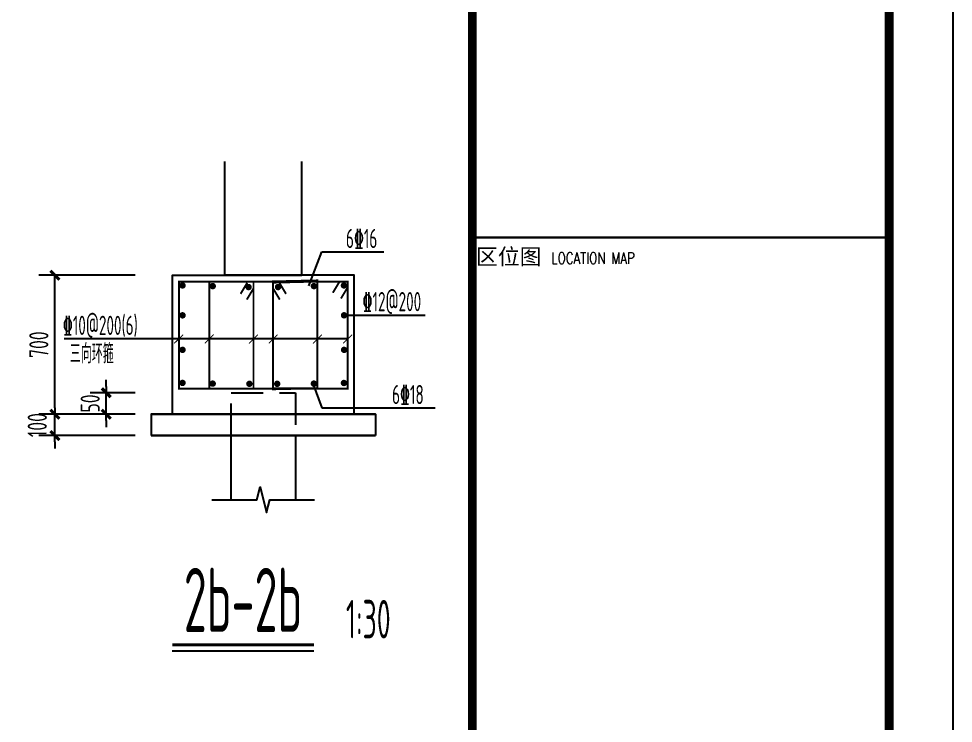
# Model space of a CAD drawing. Extents: x -138012 to 2129925, y -311560 to 0.
# Drawn here: x 356974 to 371548, y -157018 to -146030 of the extents above; entities that cross this region are included whole.
import ezdxf
from ezdxf.enums import TextEntityAlignment as Align

# ---------------------------------------------------------------- set-up
doc = ezdxf.new("R2010")
doc.units = 0
doc.header["$LTSCALE"] = 1000
doc.header["$MEASUREMENT"] = 0
doc.linetypes.add('DASHED', pattern=[0.75, 0.5, -0.25])
doc.layers.get('0').update_dxf_attribs({"linetype": 'CONTINUOUS'})
doc.layers.get('Defpoints').update_dxf_attribs({"linetype": 'CONTINUOUS'})
for name, color, linetype in [('BASE_DE', 7, 'CONTINUOUS'), ('BASE_DE_DIM', 3, 'CONTINUOUS'), ('BASE_DE_NUM', 7, 'CONTINUOUS'), ('BASE_DE_REIN', 1, 'CONTINUOUS'), ('BASE_DE_TEXT', 7, 'CONTINUOUS'), ('PILE_DE', 7, 'CONTINUOUS'), ('PILE_DE_DASH', 9, 'DASHED'), ('PUB_DIM', 3, 'CONTINUOUS'), ('PUB_TITLE', 4, 'CONTINUOUS'), ('TEXT', 7, 'CONTINUOUS'), ('THIN', 7, 'CONTINUOUS'), ('图框', 4, 'CONTINUOUS')]:
    doc.layers.add(name, color=color, linetype=linetype)
doc.styles.add('iIcon2', font='')
doc.styles.add('MIMI-TKWZ', font='romanc.shx', dxfattribs={"width": 0.75, "oblique": 15, "bigfont": 'bigfont.shx'})
doc.styles.add('TSSD_Dimension', font='tssdeng.shx', dxfattribs={"width": 0.7, "bigfont": 'hztxt.shx'})
doc.styles.add('TSSD_REIN', font='tssdeng.shx', dxfattribs={"width": 0.7, "bigfont": 'tssdchn.shx'})
doc.styles.get('iIcon2').set_extended_font_data('SimSun')
doc.dimstyles.new('TSSD_30_100', dxfattribs={"dimtxt": 300, "dimasz": 100, "dimexe": 250, "dimexo": 250, "dimgap": 100, "dimtad": 1, "dimdec": 0, "dimlfac": 0.3, "dimzin": 0, "dimdsep": 46, "dimtxsty": 'TSSD_Dimension', "dimblk": '_TSDBK', "dimcen": 0, "dimclrt": 7, "dimadec": 0, "dimazin": 0, "dimtfac": 1, "dimtdec": 0, "dimtix": 1, "dimtmove": 2, "dimatfit": 3, "dimldrblk": '_TSDBK', "dimfxl": 0, "dimtolj": 1, "dimtzin": 0, "dimarcsym": 0})

# ---------------------------------------------------------------- blocks, each defined once
blk = doc.blocks.new('_TSDBK')
blk.add_line((-1, 0), (0, 0))
at = {"const_width": 0.5}
blk.add_lwpolyline([(-0.7000000000000001, -0.7000000000000001), (0.7000000000000001, 0.7000000000000001)], dxfattribs=at)
blk = doc.blocks.new('*D533')
at = {"layer": 'BASE_DE_DIM', "color": 0, "lineweight": -2}
for p, q in [((-5374574.027969245, 959995.4019638489), (-5374574.027969245, 960095.4019638489)), ((-5373324.027969245, 959895.4019638489), (-5374824.027969245, 959895.4019638489)), ((-5374574.027969245, 959562.0686305158), (-5374574.027969245, 959895.4019638489)), ((-5373324.027969245, 959562.0686305158), (-5374824.027969245, 959562.0686305158)), ((-5374574.027969245, 959462.0686305158), (-5374574.027969245, 959362.0686305158))]:
    blk.add_line(p, q, dxfattribs=at)
at = {"layer": 'Defpoints', "color": 0}
for p in [(-5374574.027969245, 959895.4019638489), (-5373074.027969245, 959895.4019638489), (-5373074.027969245, 959562.0686305158)]:
    blk.add_point(p, dxfattribs=at)
at = {"layer": 'BASE_DE_DIM', "color": 0, "lineweight": -2, "xscale": 100, "yscale": 100, "zscale": 100}
for p, rotation in [((-5374574.027969245, 959895.4019638489), 270), ((-5374574.027969245, 959562.0686305158), 90)]:
    blk.add_blockref('_TSDBK', p, dxfattribs=dict(at, rotation=rotation))
at = {"layer": 'BASE_DE_DIM', "color": 7, "insert": (-5374849.027969245, 959724.8683991295), "char_height": 300, "attachment_point": 5, "rotation": 90, "style": 'TSSD_Dimension'}
blk.add_mtext('\\A1;100', dxfattribs=at)
blk = doc.blocks.new('*D534')
at = {"layer": 'BASE_DE_DIM', "color": 0, "lineweight": -2}
for p, q in [((-5373324.027969245, 962062.0686305158), (-5374824.027969245, 962062.0686305158)), ((-5374574.027969245, 959995.4019638489), (-5374574.027969245, 961962.0686305158)), ((-5373324.027969245, 959895.4019638489), (-5374824.027969245, 959895.4019638489))]:
    blk.add_line(p, q, dxfattribs=at)
at = {"layer": 'Defpoints', "color": 0}
for p in [(-5374574.027969245, 962062.0686305158), (-5373074.027969245, 962062.0686305158), (-5373074.027969245, 959895.4019638489)]:
    blk.add_point(p, dxfattribs=at)
at = {"layer": 'BASE_DE_DIM', "color": 0, "lineweight": -2, "xscale": 100, "yscale": 100, "zscale": 100}
for p, rotation in [((-5374574.027969245, 962062.0686305158), 90), ((-5374574.027969245, 959895.4019638489), 270)]:
    blk.add_blockref('_TSDBK', p, dxfattribs=dict(at, rotation=rotation))
at = {"layer": 'BASE_DE_DIM', "color": 7, "insert": (-5374824.027969245, 960978.7352971815), "char_height": 300, "attachment_point": 5, "rotation": 90, "style": 'TSSD_Dimension'}
blk.add_mtext('\\A1;700', dxfattribs=at)
blk = doc.blocks.new('*D535')
at = {"layer": 'BASE_DE_DIM', "color": 0, "lineweight": -2}
for p, q in [((-5373774.027969245, 960328.7352971823), (-5373774.027969245, 960428.7352971823)), ((-5373324.027969245, 960228.7352971823), (-5374024.027969245, 960228.7352971823)), ((-5373774.027969245, 959895.4019638489), (-5373774.027969245, 960228.7352971823)), ((-5373324.027969245, 959895.4019638489), (-5374024.027969245, 959895.4019638489)), ((-5373774.027969245, 959795.4019638489), (-5373774.027969245, 959695.4019638489))]:
    blk.add_line(p, q, dxfattribs=at)
at = {"layer": 'Defpoints', "color": 0}
for p in [(-5373774.027969245, 960228.7352971823), (-5373074.027969245, 960228.7352971823), (-5373074.027969245, 959895.4019638489)]:
    blk.add_point(p, dxfattribs=at)
at = {"layer": 'BASE_DE_DIM', "color": 0, "lineweight": -2, "xscale": 100, "yscale": 100, "zscale": 100}
for p, rotation in [((-5373774.027969245, 960228.7352971823), 270), ((-5373774.027969245, 959895.4019638489), 90)]:
    blk.add_blockref('_TSDBK', p, dxfattribs=dict(at, rotation=rotation))
at = {"layer": 'BASE_DE_DIM', "color": 7, "insert": (-5374024.027969245, 960062.0686305148), "char_height": 300, "attachment_point": 5, "rotation": 90, "style": 'TSSD_Dimension'}
blk.add_mtext('\\A1;50', dxfattribs=at)
blk = doc.blocks.new('564563')
at = {"layer": '图框', "const_width": 140}
blk.add_lwpolyline([(196066.7836258814, -136041.4486648225), (189566.7836258814, -136041.4486648225), (189566.7836258813, -193441.4486648225), (196066.7836258813, -193441.4486648225)], close=True, dxfattribs=at)
at = {"layer": '图框', "const_width": 35}
blk.add_lwpolyline([(189566.7836258814, -149441.4290691692), (196066.7836258814, -149441.4290691692)], dxfattribs=at)
at = {"layer": '图框', "style": 'iIcon2'}
blk.add_text('区位图 ', height=250, dxfattribs=at).set_placement((189624.1360943669, -149865.2779230475))
at = {"layer": '图框', "style": 'MIMI-TKWZ', "width": 0.75}
blk.add_text('LOCATION MAP', height=180, dxfattribs=at).set_placement((190798.4249933949, -149853.8720699008))
blk = doc.blocks.new('66666')
at = {"layer": 'BASE_DE'}
for points in [[(-5372740.694635911, 959895.4019638489), (-5372740.694635911, 962062.0686305158), (-5370890.694635911, 962062.0686305158), (-5370724.027969245, 962062.0686305158), (-5370724.027969245, 963833.5231292595)], [(-5369910.694635911, 959895.4019638489), (-5369910.694635911, 962062.0686305158), (-5371760.694635911, 962062.0686305158), (-5371927.361302579, 962062.0686305158), (-5371927.361302579, 963833.5231292595)], [(-5369577.361302579, 959895.4019638489), (-5373074.027969245, 959895.4019638489), (-5373074.027969245, 959562.0686305158)], [(-5373074.027969245, 959895.4019638489), (-5369577.361302579, 959895.4019638489), (-5369577.361302579, 959562.0686305158)], [(-5373074.027969245, 959562.0686305158), (-5369577.361302579, 959562.0686305158)], [(-5369577.361302579, 959562.0686305158), (-5373074.027969245, 959562.0686305158)]]:
    blk.add_lwpolyline(points, dxfattribs=at)
at = {"layer": 'BASE_DE_NUM', "const_width": 50}
blk.add_lwpolyline([(-5370538.174424687, 956300.2137094464), (-5372745.866732381, 956300.2137094464)], dxfattribs=at)
at = {"layer": 'BASE_DE_NUM'}
blk.add_lwpolyline([(-5370538.174424687, 956200.2137094464), (-5372745.866732381, 956200.2137094464)], dxfattribs=at)
at = {"layer": 'BASE_DE_REIN', "const_width": 30}
for points in [[(-5370010.694635911, 960293.7352971823), (-5372640.694635911, 960293.7352971823), (-5372640.694635911, 961962.0686305158), (-5370010.694635911, 961962.0686305158), (-5370010.694635911, 960293.7352971823)], [(-5371575.667022232, 961944.5476474699), (-5371679.965313397, 961770.4633898668)], [(-5371075.722249584, 961944.5476474692), (-5370971.423958419, 961770.4633898658)], [(-5370137.729735248, 961962.0686305158), (-5370242.028026413, 961787.9843729127)], [(-5371478.149450788, 961855.5698427551), (-5371582.447741954, 961681.4855851519)], [(-5371173.239821028, 961855.5698427546), (-5371068.941529863, 961681.4855851512)], [(-5370010.694635911, 961873.090825801), (-5370114.992927076, 961699.0065681979)]]:
    blk.add_lwpolyline(points, dxfattribs=at)
for points in [[(-5372168.25551712, 961959.2909952013), (-5371478.149450788, 961959.2909952013), (-5371478.149450788, 960293.7352971823), (-5372168.25551712, 960293.7352971823)], [(-5370483.133754697, 961959.290995199), (-5371173.239821028, 961959.2909952009), (-5371173.239821033, 960293.7352971819), (-5370483.133754701, 960293.73529718)]]:
    blk.add_lwpolyline(points, close=True, dxfattribs=at)
at = {"layer": 'BASE_DE_REIN'}
for points, const_width in [([(-5372609.788310144, 961901.8900395741, 1), (-5372559.788310144, 961901.8900395741, 1)], 50), ([(-5372139.070264192, 961891.4211763225, 1), (-5372089.070264192, 961891.4211763225, 1)], 50), ([(-5371580.600809127, 961876.6778285911, 1), (-5371530.600809127, 961876.6778285911, 1)], 50), ([(-5371070.788462689, 961876.6778285904, -1), (-5371120.788462689, 961876.6778285905, -1)], 50), ([(-5370512.319007624, 961891.4211763202, -1), (-5370562.319007624, 961891.4211763204, -1)], 50), ([(-5370093.675646802, 961901.1272287245, 1), (-5370043.675646802, 961901.1272287245, 1)], 50), ([(-5372609.788310144, 961436.293350524, 1), (-5372559.788310144, 961436.293350524, 1)], 50), ([(-5370041.600961679, 961436.293350524, -1), (-5370091.600961679, 961436.293350524, -1)], 50.00000000000002), ([(-5372609.788310144, 960897.5064076663, 1), (-5372559.788310144, 960897.5064076663, 1)], 50), ([(-5370041.600961679, 960897.5064076663, -1), (-5370091.600961679, 960897.5064076663, -1)], 50.00000000000002), ([(-5372609.788310144, 960382.1701538803, 1), (-5372559.788310144, 960382.1701538803, 1)], 50), ([(-5372139.070264192, 960371.7012906282, 1), (-5372089.070264192, 960371.7012906282, 1)], 50), ([(-5371567.887104379, 960368.4214461206, 1), (-5371517.887104379, 960368.4214461206, 1)], 50), ([(-5371083.502167441, 960368.4214461199, -1), (-5371133.502167441, 960368.42144612, -1)], 50), ([(-5370512.319007628, 960371.7012906258, -1), (-5370562.319007628, 960371.7012906261, -1)], 50), ([(-5370093.675646802, 960381.4073430302, 1), (-5370043.675646802, 960381.4073430302, 1)], 50)]:
    blk.add_lwpolyline(points, format="xyb", close=True, dxfattribs=dict(at, const_width=const_width))
at = {"layer": 'BASE_DE_TEXT'}
blk.add_lwpolyline([(-5370010.694635911, 961067.3311613498), (-5371659.027969245, 961067.3311613498), (-5374430.764627451, 961067.3311613498)], dxfattribs=at)
at = {"layer": 'PILE_DE'}
for p, q in [((-5371825.694635911, 958562.0686305158), (-5371825.694635911, 959562.0686305158)), ((-5370825.694635911, 959562.0686305158), (-5370825.694635911, 958562.0686305158))]:
    blk.add_line(p, q, dxfattribs=at)
at = {"layer": 'PILE_DE_DASH'}
for p, q in [((-5371825.694635911, 959562.0686305158), (-5371825.694635911, 960228.7352971823)), ((-5371825.694635911, 960228.7352971823), (-5370825.694635911, 960228.7352971823)), ((-5370825.694635911, 960228.7352971823), (-5370825.694635911, 959562.0686305158))]:
    blk.add_line(p, q, dxfattribs=at)
at = {"layer": 'TEXT'}
for p, q in [((-5370614.043816362, 961896.1277024264), (-5370412.269237328, 962423.6078798717)), ((-5370412.269237328, 962423.6078798717), (-5369447.964923332, 962423.6078798717)), ((-5370091.570396595, 961437.5291983995), (-5368802.134129945, 961437.5291983995)), ((-5370552.432015684, 960371.7012906282), (-5370412.269237328, 959992.0615749031)), ((-5370412.269237328, 959992.0615749031), (-5368646.64781728, 959992.0615749031))]:
    blk.add_line(p, q, dxfattribs=at)
at = {"layer": 'TEXT', "const_width": 15}
for points in [[(-5372712.985198358, 960999.5428722242), (-5372575.545909682, 961135.1194504753)], [(-5372236.975161457, 960999.5428722242), (-5372099.535872782, 961135.1194504753)], [(-5371548.64778538, 960997.7882885052), (-5371411.208496704, 961133.3648667563)], [(-5371241.959465369, 960999.5428722242), (-5371104.520176693, 961135.1194504753)], [(-5370551.853399037, 960997.7882885024), (-5370414.414110362, 961133.3648667535)], [(-5370079.414280249, 960999.5428722242), (-5369941.974991573, 961135.1194504753)]]:
    blk.add_lwpolyline(points, dxfattribs=at)
at = {"layer": 'THIN'}
blk.add_lwpolyline([(-5372125.694635911, 958562.0686305158), (-5371425.694635911, 958562.0686305158), (-5371375.694635911, 958762.0686305158), (-5371275.694635911, 958362.0686305158), (-5371225.694635911, 958562.0686305158), (-5370525.694635911, 958562.0686305158)], dxfattribs=at)
at = {"layer": 'BASE_DE_NUM', "style": 'TSSD_REIN', "width": 0.55}
blk.add_text('2b-2b', height=1000, dxfattribs=at).set_placement((-5371642.020578533, 956500.2137094464), align=Align.CENTER)
blk.add_text('1:30', height=600, dxfattribs=at).set_placement((-5370038.174424687, 956400.2137094464))
at = {"layer": 'BASE_DE_TEXT', "style": 'TSSD_REIN', "width": 0.6}
for s, p in [('6%%13216', (-5370037.652913043, 962484.0226340226)), ('%%13212@200', (-5369778.683161268, 961499.4919404357)), ('%%13210@200(6)', (-5374449.518256759, 961129.8311613498)), ('三向环箍', (-5374341.302698482, 960688.3008030055)), ('6%%13218', (-5369319.102470204, 960051.7396525971))]:
    blk.add_text(s, height=300, dxfattribs=at).set_placement(p)
at = {"layer": 'BASE_DE_DIM'}
for base, p2, text, picture, middle in [((-5374574.027969245, 962062.0686305158), (-5373074.027969245, 962062.0686305158), '700', '*D534', (-5374824.027969245, 960978.7352971815)), ((-5373774.027969245, 960228.7352971823), (-5373074.027969245, 960228.7352971823), '50', '*D535', (-5374024.027969245, 960062.0686305148))]:
    dim = blk.add_linear_dim(base=base, p1=(-5373074.027969245, 959895.4019638489), p2=p2, angle=90, text=text, dimstyle='TSSD_30_100', dxfattribs=at)
    dim.commit()
    dim.dimension.update_dxf_attribs({"geometry": picture, "text_midpoint": middle})
dim = blk.add_linear_dim(base=(-5374574.027969245, 959895.4019638489), p1=(-5373074.027969245, 959562.0686305158), p2=(-5373074.027969245, 959895.4019638489), angle=90, dimstyle='TSSD_30_100', dxfattribs=at)
dim.commit()
dim.dimension.update_dxf_attribs({"geometry": '*D533', "text_midpoint": (-5374849.027969245, 959724.8683991295), "dimtype": 128})

msp = doc.modelspace()

# ---------------------------------------------------------------- linework, layer by layer
at = {"layer": 'PUB_TITLE'}
msp.add_lwpolyline([(245447.925780274, -194441.4486648226), (371547.925780274, -194441.4486648226), (371547.925780274, -135041.4486648225), (245447.925780274, -135041.4486648225)], close=True, dxfattribs=at)
at = {"layer": 'PUB_TITLE', "const_width": 100}
msp.add_lwpolyline([(247947.925780274, -193441.4486648226), (370547.925780274, -193441.4486648226), (370547.925780274, -136041.4486648225), (247947.925780274, -136041.4486648225)], close=True, dxfattribs=at)

# ---------------------------------------------------------------- block references
at = {"layer": 'PUB_DIM', "xscale": 1.000500000081956, "yscale": 1.000500000081956, "zscale": 1.000500000081956}
msp.add_blockref('66666', (5734800.024591993, -1112572.38340369), dxfattribs=at)
at = {"layer": 'TEXT'}
msp.add_blockref('564563', (174481.1421543926, 0), dxfattribs=at)

doc.saveas('drawing.dxf')
